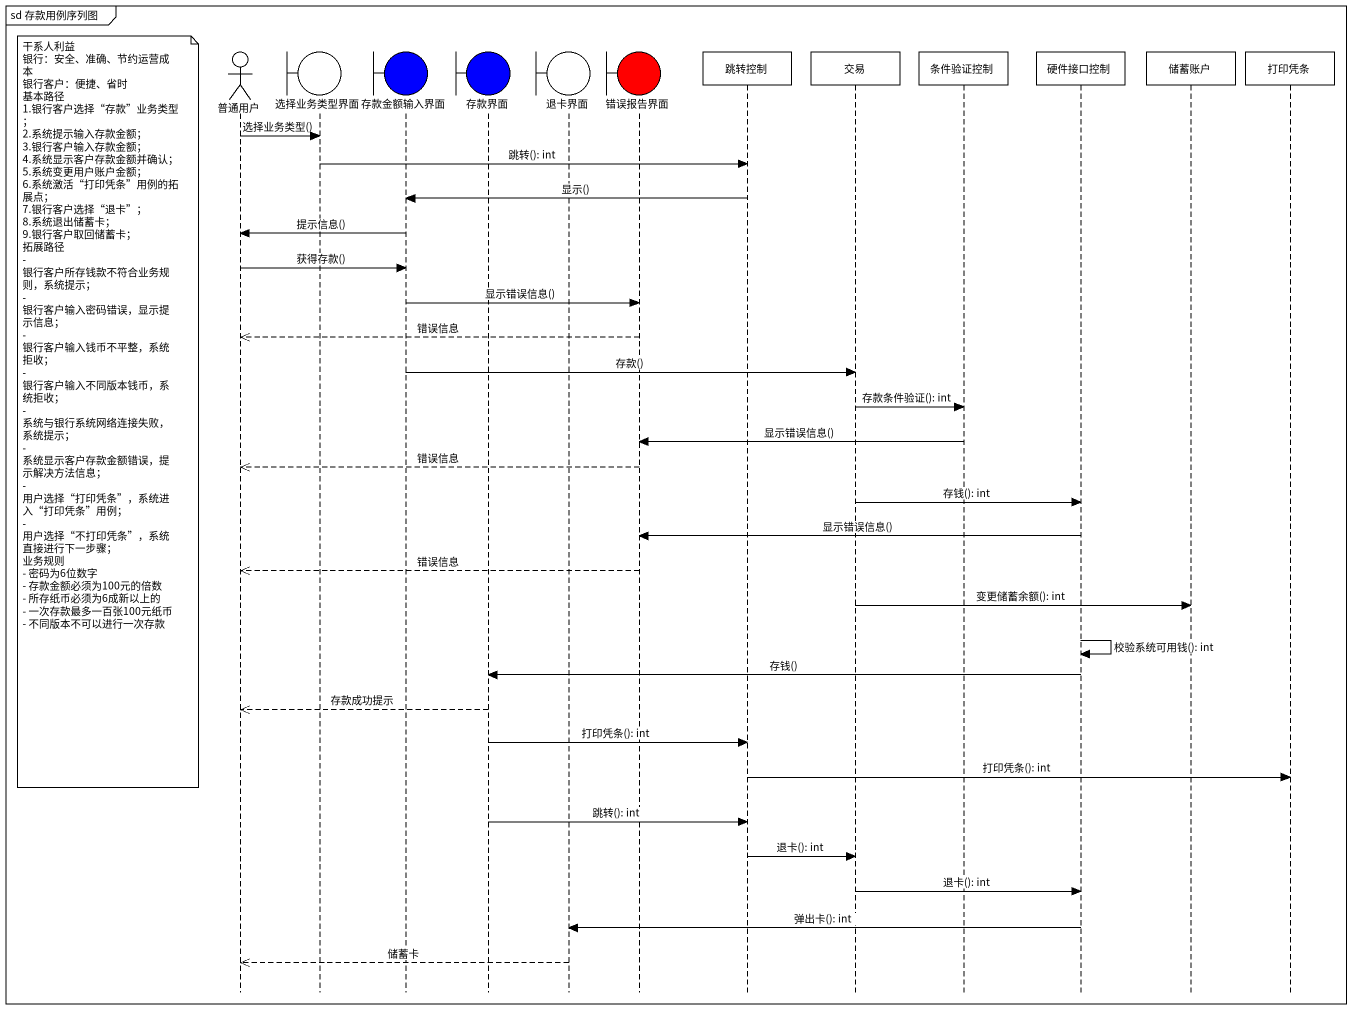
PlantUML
@startuml
mainframe sd 存款用例序列图
hide footbox
actor 普通用户
boundary 选择业务类型界面
boundary 存款金额输入界面 #0000FF
boundary 存款界面 #0000FF
boundary 退卡界面
boundary 错误报告界面 #FF0000
participant 跳转控制
participant 交易
participant 条件验证控制
participant 硬件接口控制
participant 储蓄账户
participant 打印凭条

普通用户 -> 选择业务类型界面 : 选择业务类型()
选择业务类型界面 -> 跳转控制 : 跳转(): int
跳转控制 -> 存款金额输入界面 : 显示()
存款金额输入界面 -> 普通用户 : 提示信息()
普通用户 -> 存款金额输入界面 : 获得存款()
存款金额输入界面 -> 错误报告界面 : 显示错误信息()
错误报告界面 -->> 普通用户 : 错误信息
存款金额输入界面 -> 交易 : 存款()
交易 -> 条件验证控制 : 存款条件验证(): int
note left of 普通用户
  干系人利益
  银行：安全、准确、节约运营成本
  银行客户：便捷、省时
  基本路径
  1.银行客户选择“存款”业务类型；
  2.系统提示输入存款金额；
  3.银行客户输入存款金额；
  4.系统显示客户存款金额并确认；
  5.系统变更用户账户金额；
  6.系统激活“打印凭条”用例的拓展点；
  7.银行客户选择“退卡”；
  8.系统退出储蓄卡；
  9.银行客户取回储蓄卡；
  拓展路径
  - 银行客户所存钱款不符合业务规则，系统提示；
  - 银行客户输入密码错误，显示提示信息；
  - 银行客户输入钱币不平整，系统拒收；
  - 银行客户输入不同版本钱币，系统拒收；
  - 系统与银行系统网络连接失败，系统提示；
  - 系统显示客户存款金额错误，提示解决方法信息；
  - 用户选择“打印凭条”，系统进入“打印凭条”用例；
  - 用户选择“不打印凭条”，系统直接进行下一步骤；
  业务规则
  - 密码为6位数字
  - 存款金额必须为100元的倍数
  - 所存纸币必须为6成新以上的
  - 一次存款最多一百张100元纸币
  - 不同版本不可以进行一次存款
end note
条件验证控制 -> 错误报告界面 : 显示错误信息()
错误报告界面 -->> 普通用户 : 错误信息
交易 -> 硬件接口控制 : 存钱(): int
硬件接口控制 -> 错误报告界面 : 显示错误信息()
错误报告界面 -->> 普通用户 : 错误信息
交易 -> 储蓄账户 : 变更储蓄余额(): int
硬件接口控制 -> 硬件接口控制 : 校验系统可用钱(): int
硬件接口控制 -> 存款界面 : 存钱()
存款界面 -->> 普通用户 : 存款成功提示
存款界面 -> 跳转控制 : 打印凭条(): int
跳转控制 -> 打印凭条 : 打印凭条(): int
存款界面 -> 跳转控制 : 跳转(): int
跳转控制 -> 交易 : 退卡(): int
交易 -> 硬件接口控制 : 退卡(): int
硬件接口控制 -> 退卡界面 : 弹出卡(): int
退卡界面 -->> 普通用户 : 储蓄卡
@enduml
